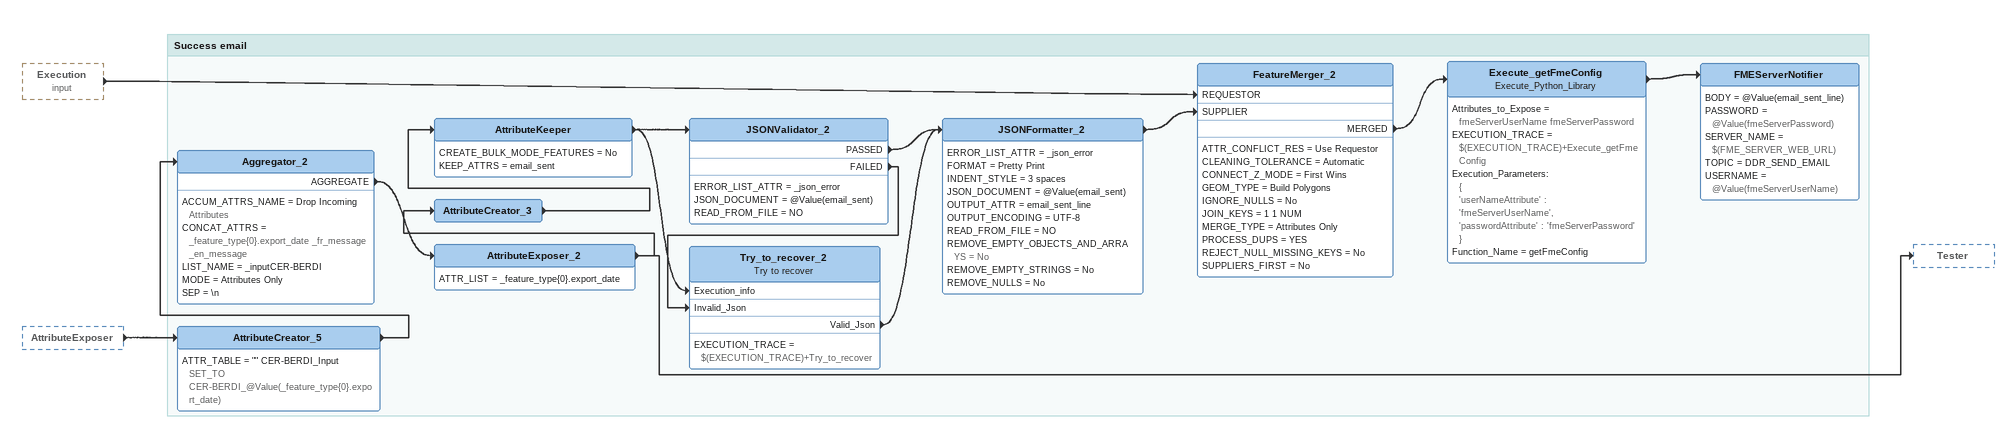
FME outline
Execution (input) [outside]
    -> FeatureMerger_2 [REQUESTOR]
AttributeExposer [outside]
    -> AttributeCreator_5

Bookmark: Success email
AttributeCreator_5
    ATTR_TABLE = "" CER-BERDI_Input SET_TO CER-BERDI_@Value(_feature_type{0}.export_date)
    -> Aggregator_2
Aggregator_2
    ACCUM_ATTRS_NAME = Drop Incoming Attributes
    CONCAT_ATTRS = _feature_type{0}.export_date _fr_message _en_message
    LIST_NAME = _inputCER-BERDI
    MODE = Attributes Only
    SEP = \n
    AGGREGATE -> AttributeExposer_2
AttributeExposer_2
    ATTR_LIST = _feature_type{0}.export_date
    -> AttributeCreator_3
    -> Tester
AttributeCreator_3
    -> AttributeKeeper
AttributeKeeper
    CREATE_BULK_MODE_FEATURES = No
    KEEP_ATTRS = email_sent
    -> JSONValidator_2
    -> Try_to_recover_2 [Execution_info]
JSONValidator_2
    ERROR_LIST_ATTR = _json_error
    JSON_DOCUMENT = @Value(email_sent)
    READ_FROM_FILE = NO
    PASSED -> JSONFormatter_2
    FAILED -> Try_to_recover_2 [Invalid_Json]
Try_to_recover_2: Try to recover
    EXECUTION_TRACE = $(EXECUTION_TRACE)+Try_to_recover
    Valid_Json -> JSONFormatter_2
JSONFormatter_2
    ERROR_LIST_ATTR = _json_error
    FORMAT = Pretty Print
    INDENT_STYLE = 3 spaces
    JSON_DOCUMENT = @Value(email_sent)
    OUTPUT_ATTR = email_sent_line
    OUTPUT_ENCODING = UTF-8
    READ_FROM_FILE = NO
    REMOVE_EMPTY_OBJECTS_AND_ARRAYS = No
    REMOVE_EMPTY_STRINGS = No
    REMOVE_NULLS = No
    -> FeatureMerger_2 [SUPPLIER]
FeatureMerger_2
    ATTR_CONFLICT_RES = Use Requestor
    CLEANING_TOLERANCE = Automatic
    CONNECT_Z_MODE = First Wins
    GEOM_TYPE = Build Polygons
    IGNORE_NULLS = No
    JOIN_KEYS = 1 1 NUM
    MERGE_TYPE = Attributes Only
    PROCESS_DUPS = YES
    REJECT_NULL_MISSING_KEYS = No
    SUPPLIERS_FIRST = No
    MERGED -> Execute_getFmeConfig
Execute_getFmeConfig: Execute_Python_Library
    Attributes_to_Expose = fmeServerUserName fmeServerPassword
    EXECUTION_TRACE = $(EXECUTION_TRACE)+Execute_getFmeConfig
    Execution_Parameters:
      {
      'userNameAttribute' : 'fmeServerUserName',
      'passwordAttribute' : 'fmeServerPassword'
      }
    Function_Name = getFmeConfig
    -> FMEServerNotifier
FMEServerNotifier
    BODY = @Value(email_sent_line)
    PASSWORD = @Value(fmeServerPassword)
    SERVER_NAME = $(FME_SERVER_WEB_URL)
    TOPIC = DDR_SEND_EMAIL
    USERNAME = @Value(fmeServerUserName)
